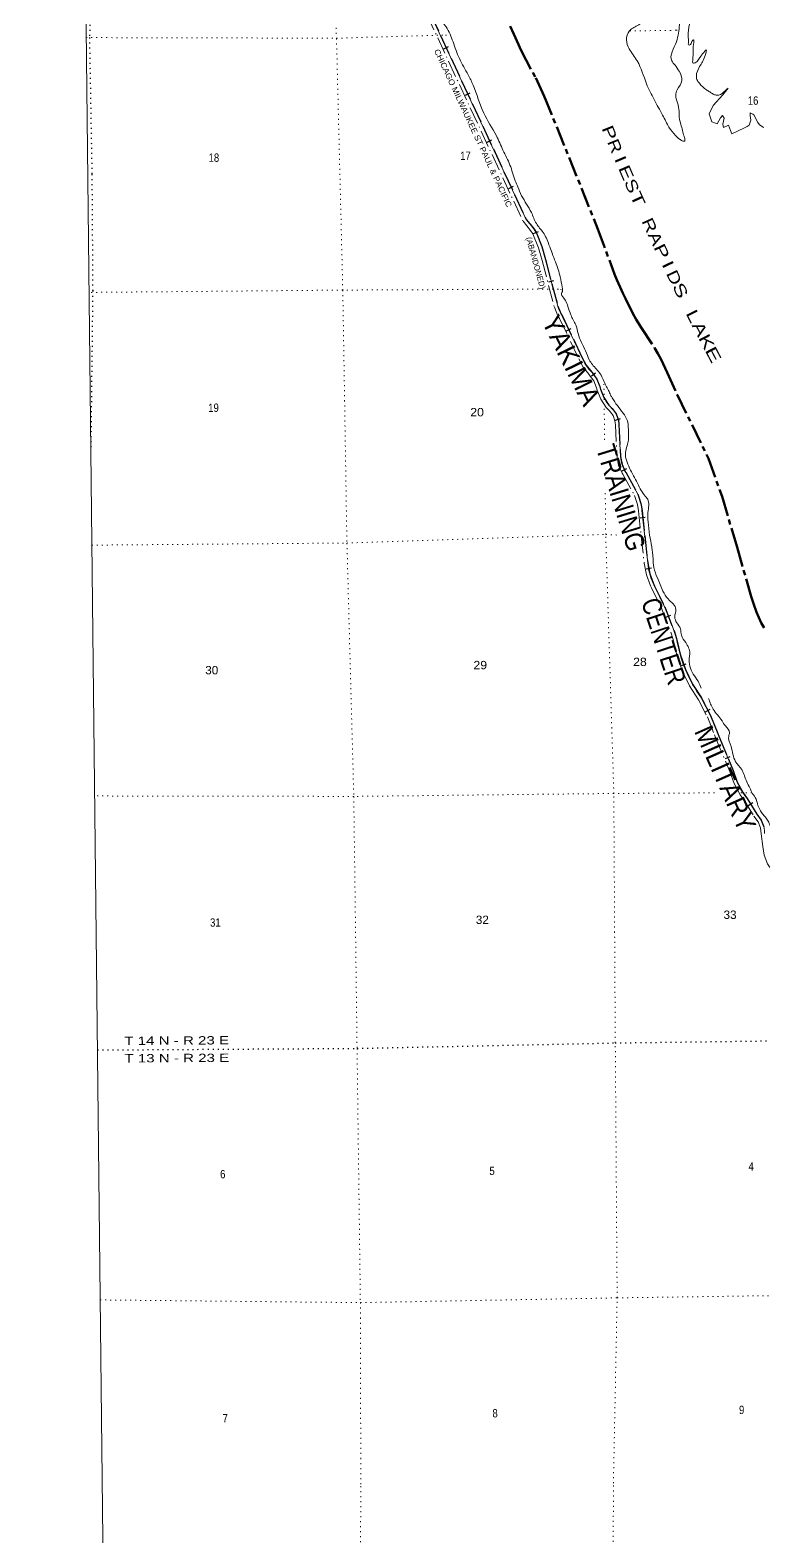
# Model space of a CAD drawing. Header units: feet. Extents: x 250644 to 505285, y -364975 to -177792.
# Drawn here: x 250644 to 266017, y -320240 to -288674 of the extents above; entities that cross this region are included whole.
import ezdxf
from ezdxf.enums import TextEntityAlignment as Align

# ---------------------------------------------------------------- set-up
doc = ezdxf.new("R2010")
doc.units = ezdxf.units.FT
doc.header["$LTSCALE"] = 70
for name, pattern in [('DOT_DASHED', [7.7, 5, -1.2, 0.3, -1.2]), ('DOTTED', [1.5, 0.3, -1.2]), ('LONG_DASH_SHORT_DASH', [9.9, 6, -1.2, 1.5, -1.2]), ('LONG_DASHED', [7.5, 6, -1.5])]:
    doc.linetypes.add(name, pattern=pattern)
for name, color, linetype, lineweight in [('11', 7, 'LONG_DASH_SHORT_DASH', 60), ('34', 7, 'Continuous', 25), ('39', 7, 'Continuous', 13), ('4', 7, 'Continuous', 13), ('44', 7, 'DOT_DASHED', 13), ('6', 7, 'DOTTED', 25), ('63', 7, 'Continuous', 25), ('7', 7, 'DOTTED', 13)]:
    doc.layers.add(name, color=color, linetype=linetype, lineweight=lineweight)
doc.layers.add('41', color=7, linetype='Continuous')

msp = doc.modelspace()

# ---------------------------------------------------------------- linework, layer by layer
at = {"layer": '11'}
for points in [[(258804.33, -278047.02), (258767.99, -278804.15), (258719.63, -280247.25), (258720.65, -281218.23), (258776.83, -282699.06), (258802.31, -283182.72), (258825.08, -283361.3), (258870.38, -283574.72), (259008.16, -284056.26), (259249.91, -284830.23), (259822.77, -286492.36), (260120.71, -287195.89), (260423.88, -287958.32), (260778.47, -288760.89), (260937.67, -289118.2), (261235.74, -289675.45)], [(261235.74, -289675.45), (261416.3, -290058.9), (262195.07, -291983.72), (262536.7, -292842.95), (262888.84, -293785.04), (262936.79, -293904.44), (263004.35, -294058.04), (263061.05, -294183.41), (263118.08, -294299.24), (263267.65, -294596.83), (263340.61, -294733.74), (263444.17, -294905.4), (263727.1, -295332.57), (263795.05, -295445.85), (263862.67, -295573.14), (263993.13, -295846.27), (264203.78, -296324.32), (264511.44, -296941.85), (264853.72, -297647), (265141.7, -298444.26), (265453.92, -299504.8), (265750.59, -300540.9), (265797.15, -300683.69), (265863.07, -300866.64), (265961.87, -301088.45), (266022.42, -301193.1)]]:
    msp.add_lwpolyline(points, dxfattribs=at)
at = {"layer": '34', "lineweight": 13}
for p, q in [((258797.06, -287833.02), (261034.17, -292638.9)), ((261440.99, -293483.04), (261697.58, -294454.55)), ((261800.84, -294677.66), (262203.66, -295525.85)), ((262978.5, -296938.64), (263014.69, -297608.75)), ((263462.71, -298738.64), (263583.12, -299833.45)), ((263727.51, -300326.19), (263937.99, -300756.29)), ((265070.68, -303464.19), (265370.57, -304181.88)), ((265668.01, -304774.75), (265870.08, -305100.19))]:
    msp.add_line(p, q, dxfattribs=at)
msp.add_lwpolyline([(263122.34, -297938.55), (263377.11, -298394.67), (263377.11, -298394.67)], dxfattribs=at)
for centre, radius, start, end in [((259970.28, -293675.82), 1485.62, 31.12283, 44.26444), ((258855.71, -294055.35), 2647.87, 12.48233, 25.67919), ((262503.09, -294217.19), 839.76, 196.41851, 213.25287), ((263039.34, -295200.97), 896.61, 201.24398, 225.93304), ((261868.28, -296343.29), 740.14, 11.4067, 42.29541), ((263462.97, -295949.88), 903.6, 195.86565, 226.44497), ((262502.06, -296940.22), 476.44, 0.19027, 44.76225), ((263696.67, -297568.61), 683.16, 183.36806, 212.78634), ((262370.31, -298827.86), 1096.03, 4.669, 23.28039), ((264962.44, -299696.79), 1386.07, 185.65839, 207.00646), ((257250.64, -303655.99), 7288.96, 17.88269, 23.44206), ((267042.66, -300958.54), 2891.91, 189.1374, 216.24138), ((261093.1, -304785.72), 4191.37, 18.37873, 30.34518), ((267012.5, -303729.18), 1703.2, 195.41424, 217.87116), ((265438.67, -305507.89), 593.58, 0.34889, 43.38198)]:
    msp.add_arc(centre, radius, start, end, dxfattribs=at)
at = {"layer": '39'}
msp.add_lwpolyline([(265266.62, -289891.14), (265155.46, -290030.43), (264951.49, -290253.37), (264873.75, -290426.78), (264924.58, -290595.72), (265037.25, -290639.61), (265109.13, -290514.54), (265149.13, -290464.06), (265181.48, -290520.32), (265157.81, -290645.23), (265172.11, -290711.62), (265274.41, -290664.95), (265316.99, -290775.53), (265347.37, -290843.87), (265608.13, -290724.17), (265668.3, -290693.75), (265706.36, -290663.42), (265744.18, -290562.62), (265727.74, -290460), (265731.56, -290405.63), (265783.92, -290437.66), (265804.06, -290451.68), (265893.03, -290612.43), (265923.33, -290658.62), (266003.85, -290704.65), (266017.95, -290712.65)], dxfattribs=at)
for points in [[(258364.87, -285501.14), (258337.06, -285589.83), (258349.53, -285706.55), (258363.87, -285785.02), (258396.33, -285875.51), (258420.71, -285949.91), (258481.58, -286118.81), (258520.06, -286205.25), (258633.32, -286418.26), (258702.28, -286599.21), (258768.33, -286740.27), (258810.14, -286989.41), (258836.93, -287178.56), (258841.26, -287265.12), (258859.95, -287436.18), (258880.26, -287498.52), (258947.05, -287637.2), (258971.37, -287697.52), (258963.51, -287745.86), (259054.69, -287962.98), (259184.38, -288274.58), (259243.22, -288437.45), (259358.33, -288606.16), (259504.1, -288919.71), (259637.95, -289271.57), (259821.99, -289613.18), (259925.2, -289824.21), (260146.28, -290411.31), (260413.16, -290885.5), (260550.86, -291189.02), (260696.62, -291500.57), (260808.28, -291828.34), (260860.97, -291954.99), (260942, -292143.95), (261146.17, -292495.56), (261249.45, -292726.72), (261390.75, -292911.44), (261514.21, -293168.71), (261648.1, -293530.63), (261751.67, -293844.33), (261792.62, -294059.61), (261800.87, -294119.98), (261782.97, -294172.39), (261775.02, -294196.58), (261785.19, -294230.77), (261859.91, -294339.22), (261910.57, -294461.85), (261971.47, -294636.79), (262022.08, -294745.33), (262076.69, -294847.82), (262123.55, -295030.86), (262281.55, -295394.71), (262358.56, -295581.67), (262423.21, -295682.11), (262588.64, -295876.81), (262708.04, -296120), (262762.65, -296222.48), (262805.19, -296320.98), (262839.55, -296377.24), (262946.61, -296539.93), (263156.69, -296861.32), (263179.77, -297137.06), (263180.21, -297261.88), (263150.5, -297380.77), (263116.84, -297519.81), (263125.3, -297640.57), (263267.11, -297970.25), (263426.93, -298281.75), (263507.76, -298412.33), (263582.42, -298502.66), (263587.41, -298778.46), (263590.13, -298977.77), (263623.25, -299253.47), (263668.33, -299500.95), (263682.75, -299601.56), (263695.28, -299734.4), (263712.06, -299933.65), (263785.16, -300150.83), (263902.66, -300426.24), (264009.72, -300588.93), (264173.24, -300809.82), (264149.69, -300966.94), (264192.32, -301089.6), (264267.09, -301214.16), (264289.69, -301353), (264378.62, -301503.68), (264463.81, -301730.88), (264452.09, -301825.55), (264537.27, -302165.24), (264638.49, -302315.39), (264704.82, -302462.05)], [(263818.75, -287531.37), (263773.64, -287841.58), (263648.41, -288220.52), (263394.46, -288561.67), (263202.04, -288687.17), (263136.42, -288880.68), (263197.35, -289065.69), (263363, -289318.78), (263557.57, -289797.26), (263715.45, -290126.88), (263893.41, -290454.41), (263964.2, -290589.05), (264028.92, -290707.61), (264162.14, -290882.29), (264260.88, -290966.5), (264357.43, -290998.37), (264355.16, -290923.89), (264332.86, -290867.6), (264302.29, -290744.89), (264269.69, -290618.17), (264238.97, -290453.19), (264238.71, -290378.7), (264205.92, -290197.62), (264169.18, -290034.67), (264198.93, -289927.86), (264300.68, -289726.17), (264243.76, -289537.12), (264156.91, -289408.58), (264086.26, -289316.22), (264183.3, -288919.26), (264250.33, -288558.64), (264313.58, -288264.47), (264345.3, -288143.56), (264448.62, -287819.06), (264586.27, -287542.75), (264733.87, -287242.25), (264843.88, -287102.94), (264891.99, -287072.57), (264890.22, -287139.01), (264824.71, -287362.72), (264766.81, -287465.6), (264702.97, -287592.67), (264629.25, -287766.07), (264615.47, -287844.64), (264591.53, -287893.04), (264609.69, -287915.13), (264687.83, -287856.46), (264749.89, -287791.82), (264739.9, -287807.96), (264633.96, -287961.35), (264518.42, -288239.59), (264467.07, -288489.42), (264429.78, -288737.19), (264432.13, -288833.82), (264434.51, -288938.5), (264440.7, -288984.78), (264464.81, -288984.7), (264508.75, -288912.06), (264542.78, -288875.7), (264543.11, -288970.33), (264533.67, -289139.48), (264528.14, -289280.43), (264540.5, -289366.96), (264576.64, -289360.79), (264700.67, -289209.35), (264736.68, -289166.95), (264808.72, -289086.16), (264789.05, -289203), (264671.34, -289436.96), (264601.72, -289634.51), (264614.03, -289706.94), (264664.54, -289785.28), (264813.71, -289925.69), (264882.18, -289969.74), (264956.67, -290013.77), (265015.01, -290035.7), (265071.27, -290037.52), (265203.54, -289944.44), (265261.94, -289894.65)], [(264858.41, -302678.54), (264952.15, -302898.88), (265139.85, -303141.82), (265210.57, -303252.3), (265295.44, -303390.92), (265279.63, -303465.47), (265328.61, -303678.7), (265424.17, -304000.49), (265553.35, -304167.14), (265656.72, -304422.46), (265723.47, -304549.06), (265763.99, -304643.54), (265836.68, -304747.98), (265893.54, -304918.91), (265946.17, -305029.45), (266049.12, -305165.99), (266107.67, -305246.31), (266152.22, -305344.81), (266198.77, -305441.28), (266227.23, -305533.79), (266235.91, -305716.97), (266248.1, -305753.17), (266286.65, -305859.74), (266305.34, -306030.8), (266325.51, -306054.89), (266367.69, -306050.71), (266417.95, -306060.6), (266470.36, -306108.73), (266496.72, -306177.09), (266446.72, -306241.7), (266419.61, -306264.63), (266538.29, -306358.91), (266700.61, -306477.63), (266761.69, -306531.75), (266855.94, -306605.08), (267027.1, -306736.93), (267143.73, -306764.7), (267272.49, -306814.58), (267441.73, -306950.88), (267468.09, -307019.24), (267581.25, -307202.05), (267710.51, -307390.84), (267811.7, -307599.87), (267880.52, -307744.58), (267910.89, -307808.9), (267977.87, -308001.94), (268038.67, -308148.69), (268087.33, -308273.34), (268108.35, -308535), (268114.78, -308649.73), (268145.33, -308764.38), (268172.32, -309011.92), (268168.45, -309052.2), (268174.77, -309136.74), (268205.09, -309186.96), (268277.65, -309253.15), (268310.22, -309371.81), (268413.22, -309524.46), (268638.89, -309706.87), (268868.57, -309889.27), (269084.31, -310103.93), (269229.41, -310230.25), (269289.96, -310308.56), (269398.02, -310426.87), (269532.41, -310625.9), (269593.5, -310728.91), (269714.13, -310945.27), (269776.86, -311069.87), (269833.55, -311192.48), (269946.82, -311407.5), (270047.76, -311544.05), (270110.3, -311616.31), (270223.12, -311704.49), (270291.62, -311758.61), (270342.03, -311808.76), (270460.5, -311915.26), (270553, -311966.77), (270668.19, -312074.14), (270738.88, -312141.36), (270795.51, -312213.84), (270954.42, -312267.64), (271026.8, -312281.48), (271032.88, -312297.56), (271041.01, -312323.71), (270972.77, -312342.07), (270970.98, -312404.49), (271043.66, -312502.88), (271088.02, -312549.03), (271162.47, -312580.98)]]:
    msp.add_spline(points, degree=3, dxfattribs=at)
at = {"layer": '4'}
msp.add_lwpolyline([(250643.67, -181929.51), (281972.62, -181563.19), (313301.03, -181153.78), (344628.85, -180701.28), (375956.02, -180205.69), (407282.48, -179667), (438608.16, -179085.23), (469933.03, -178460.36), (501256.99, -177792.42), (505285.47, -360804.74), (473709.75, -361478.06), (442133.15, -362107.94), (410555.7, -362694.39), (378977.49, -363237.41), (347398.55, -363736.98), (315818.96, -364193.12), (284238.76, -364605.82), (252658.03, -364975.08)], close=True, dxfattribs=at)
msp.add_lwpolyline([(250643.67, -181929.51), (281972.62, -181563.19), (313301.03, -181153.78), (344628.85, -180701.28), (375956.02, -180205.69), (407282.48, -179667), (438608.16, -179085.23), (469933.03, -178460.36), (501256.99, -177792.42), (505285.47, -360804.74), (473709.75, -361478.06), (442133.15, -362107.94), (410555.7, -362694.39), (378977.49, -363237.41), (347398.55, -363736.98), (315818.96, -364193.12), (284238.76, -364605.82), (252658.03, -364975.08)], close=True, dxfattribs=at)
at = {"layer": '44'}
for points in [[(258728.39, -287860.61), (260971.17, -292678.67), (261129.63, -292870.47), (261176.26, -292942.3), (261294.7, -293233.13), (261369.66, -293502.38), (261627.43, -294478.35), (261702.03, -294656.91), (261735.66, -294712.68), (262137.43, -295558.65), (262228.31, -295734.75), (262355.92, -295890.08), (262359.48, -295893.56), (262450.73, -296020.85), (262510.49, -296166.54), (262523.21, -296219.45), (262598.94, -296407.87), (262712.68, -296576.78), (262783.51, -296652.15), (262856.31, -296750.71), (262896.3, -296861.55), (262904.81, -296944.4), (262941.14, -297617.39), (262973.11, -297793.15), (263046.42, -297956.47), (263058.7, -297976.15), (263309, -298424.28), (263368.86, -298610.67), (263389.41, -298748.15), (263509.96, -299844.26), (263554.59, -300084.43), (263639.54, -300314.54), (263661.13, -300358.68), (263870.26, -300786.02), (264064.77, -301284.4), (264116.15, -301437.59), (264189.87, -301769.93), (264304.81, -302099.11), (264457.57, -302412.53), (264644.92, -302704.08), (264647.3, -302707.33), (264832.35, -303062.1), (264983.23, -303436.52), (265001.52, -303490.36), (265301.67, -304208.66), (265391.34, -304457.65), (265520.97, -304695.54), (265606.45, -304815.7), (265808.69, -305141.43), (265894.83, -305260.24), (265942.78, -305384.79)], [(265942.96, -305385.13), (265958.96, -305513.89), (265996.18, -305780.25), (266021.83, -305959.92), (266091.06, -306136.82), (266197.74, -306291.34), (266264.9, -306359.7), (267105.44, -307023.02), (267297.13, -307188.26), (267458.64, -307377.78), (267589.26, -307589.75), (267686.29, -307820.1), (267737.93, -308006.36), (267747.24, -308014.09), (267884.49, -308756.43), (267882.85, -308757.05), (267947.12, -309059.01), (268039.37, -309291.3), (268169.24, -309504.84), (268332.4, -309692.87), (268428.09, -309777.42)]]:
    msp.add_lwpolyline(points, dxfattribs=at)
at = {"layer": '6'}
for points in [[(251651.47, -273671.44), (252254.16, -277282.36), (252067.88, -283105.47), (251886.66, -288831.43), (251937.62, -291692.24)], [(251937.62, -291692.24), (251954.03, -294134.62), (251914.5, -297448.41)], [(252053.47, -310039.39), (257493.45, -310006.04), (262903.56, -309892.26), (268426.32, -309818.36), (268801.69, -309837.61)]]:
    msp.add_lwpolyline(points, dxfattribs=at)
at = {"layer": '63'}
for p, q in [((259308.08, -289063.78), (259408.36, -289017.1)), ((259762.93, -290034.74), (259863.21, -289988.06)), ((260218.79, -291020.2), (260319.06, -290973.53)), ((260673.64, -291991.16), (260773.92, -291944.48)), ((261192.34, -292934.61), (261294.78, -292892.89)), ((261508.93, -293949.78), (261615.87, -293921.54)), ((261880.24, -294975.64), (261980.15, -294928.19)), ((262401.87, -295917.67), (262491.77, -295853.24)), ((262909.83, -296846.63), (263013.87, -296809.09)), ((263045.97, -297905.65), (263146.88, -297860.35)), ((263422.93, -298890.16), (263532.87, -298878.07)), ((263551.91, -299958.32), (263660.66, -299938.11)), ((263961.39, -300970.59), (264064.43, -300930.37)), ((264287.46, -301987.55), (264391.89, -301951.09)), ((264795.43, -302952.85), (264893.5, -302901.7)), ((265209.82, -303935.95), (265311.88, -303893.3)), ((265688.86, -304914.7), (265782.83, -304856.35))]:
    msp.add_line(p, q, dxfattribs=at)
at = {"layer": '63', "linetype": 'LONG_DASHED'}
msp.add_lwpolyline([(258798.08, -287832.61), (261035.11, -292638.31), (261190.19, -292826.02), (261243.04, -292907.43), (261365.79, -293208.85), (261442.05, -293482.75), (261698.62, -294454.2), (261769.11, -294622.91), (261801.81, -294677.14), (262204.65, -295525.36), (262291.31, -295693.29), (262411.25, -295839.28), (262416.59, -295844.49), (262516.79, -295984.28), (262582.06, -296143.4), (262594.85, -296196.57), (262665.58, -296372.55), (262771.5, -296529.85), (262841.2, -296604.02), (262923.14, -296714.96), (262969.97, -296844.74), (262979.6, -296938.55), (263015.78, -297608.62), (263045.27, -297770.76), (263112.75, -297921.1), (263123.29, -297937.99), (263378.12, -298394.23), (263442.13, -298593.55), (263463.8, -298738.5), (263584.21, -299833.29), (263627.16, -300064.45), (263708.58, -300285), (263728.5, -300325.71), (263939, -300755.85), (264135.3, -301258.83), (264188.51, -301417.49), (264262.13, -301749.38), (264374.16, -302070.22), (264523.05, -302375.7), (264706.79, -302661.62), (264711.18, -302667.62), (264900.54, -303030.67), (265053.57, -303410.42), (265071.71, -303463.8), (265371.6, -304181.48), (265459.95, -304426.82), (265584.68, -304655.72), (265668.93, -304774.14), (265870.99, -305099.58), (265961.3, -305224.15), (266016.6, -305367.78)], dxfattribs=at)
at = {"layer": '7'}
for p, q in [((262679.58, -297257.66), (262665.74, -296087.94)), ((263402.63, -299277.18), (263561.09, -299285.91))]:
    msp.add_line(p, q, dxfattribs=at)
for points in [[(257046.76, -278098.89), (256858.93, -283485.13), (257062.8, -288851.85), (257194, -294120.18), (257281.1, -299418.87), (257424.5, -304727.42), (257493.45, -310006.04), (257562.57, -315332.98), (257572.19, -319176.14)], [(251820.09, -288830.78), (257062.8, -288842.85), (259342.87, -288777.34), (259438.07, -288775.23)], [(263197.61, -288691.73), (263210.03, -288691.45), (264176.42, -288677.69), (264226.57, -288676.56)], [(261777.48, -294115.36), (261710.39, -294100.17), (257194, -294120.18), (251878.84, -294169.35)], [(262864.54, -319116.04), (262942.59, -315233.4), (262903.56, -309892.26), (262872.97, -304665.86), (262703.03, -299238.61), (262692.34, -298335.09)], [(251937.09, -299463.97), (257281.1, -299418.87), (262703.03, -299238.61), (262968.64, -299253.25)], [(264981.35, -304653.82), (262872.97, -304665.86), (257424.5, -304727.42), (251994.92, -304718.62)], [(265764.43, -304650.08), (265657.53, -304649.96), (265452.61, -304651.13)], [(252111.1, -315276.31), (257562.57, -315332.98), (262942.59, -315233.4), (268302.61, -315156.04), (273584.21, -315064.87), (276321.65, -314997.31)], [(262655.74, -341987.82), (262841.31, -336638.95), (262818.37, -331399.15), (262807.64, -326219.63), (262860.08, -320658.05), (262864.54, -319116.04)], [(257572.19, -319176.14), (257565.05, -320657.65), (257536.76, -326239.26), (257529.38, -331406.78), (257548.54, -336724.97), (257399.17, -342095.86)]]:
    msp.add_lwpolyline(points, dxfattribs=at)

# ---------------------------------------------------------------- texts
at = {"layer": '41'}
for s, rotation, width, p in [('P', 292.119, 1.4, (262670.12, -290868.88)), ('R', 292.119, 1.25, (262784.03, -291149.11)), ('I', 293.219, 1.5, (262902.76, -291428.81)), ('E', 293.219, 1.45, (263022.02, -291706.8)), ('S', 293.219, 1.35, (263140.92, -291983.93)), ('T', 294.32, 1.55, (263263.31, -292262.07)), ('R', 294.32, 1.3, (263512.07, -292812.51)), ('A', 294.32, 1.3, (263637.03, -293089.04)), ('P', 295.42, 1.45, (263767.53, -293361.46)), ('I', 295.42, 1.55, (263897.79, -293635.53)), ('D', 295.42, 1.3, (264027.63, -293908.75)), ('S', 296.52, 1.45, (264161.67, -294179.47)), ('L', 296.52, 1.45, (264432.24, -294721.68)), ('A', 297.621, 1.4, (264570.26, -294991.51)), ('K', 297.621, 1.45, (264710.49, -295259.55)), ('E', 297.621, 1.55, (264850.74, -295527.57))]:
    msp.add_text(s, height=242, rotation=rotation, dxfattribs=dict(at, width=width)).set_placement(p, align=Align.CENTER)
at = {"layer": '44'}
msp.add_text('YAKIMA', height=400, rotation=296.175, dxfattribs=at).set_placement((261352.65, -294771.25))
for s, rotation, width, p in [('TRAINING', 287.09, 0.9, (262494.93, -297427.8)), ('CENTER', 288.076, 0.85, (263439.99, -300648.97)), ('MILITARY', 293.948, 0.95, (264550.06, -303361.26))]:
    msp.add_text(s, height=400, rotation=rotation, dxfattribs=dict(at, width=width)).set_placement(p)
at = {"layer": '6', "width": 1.35}
for s, p in [('T 14 N - R 23 E', (252617.44, -309935.93)), ('T 13 N - R 23 E', (252619.7, -310303.09))]:
    msp.add_text(s, height=175, rotation=0.351, dxfattribs=at).set_placement(p)
at = {"layer": '63', "width": 1.1}
msp.add_text('CHICAGO MILWAUKEE ST PAUL & PACIFIC', height=120, rotation=294.962, dxfattribs=at).set_placement((259103.05, -289106.33))
at = {"layer": '63'}
msp.add_text('(ABANDONED)', height=120, rotation=285.558, dxfattribs=at).set_placement((261030.25, -293027.07))
at = {"layer": '7'}
for s, width, p in [('16', 0.85, (265679.94, -290237.54)), ('18', 0.85, (254382.98, -291433.16)), ('17', 0.85, (259654.72, -291392.35)), ('19', 0.85, (254375.44, -296671.78)), ('20', 1.1, (259864.9, -296765.33)), ('30', 1.05, (254312.42, -302169.95)), ('29', 1.1, (259931.66, -302063.85)), ('28', 1.1, (263277.02, -301996.83)), ('33', 1.05, (265171.87, -307293.97)), ('31', 0.85, (254413.7, -307456.87)), ('32', 1.05, (259981.61, -307400.22)), ('5', 0.85, (260266.48, -312659.86)), ('4', 0.85, (265695.18, -312565.77)), ('6', 0.85, (254624.29, -312728.55)), ('9', 0.85, (265495.68, -317667.16)), ('7', 0.85, (254677.25, -317840.33)), ('8', 0.85, (260330.02, -317737.44))]:
    msp.add_text(s, height=175, dxfattribs=dict(at, width=width)).set_placement(p)

doc.saveas('drawing.dxf')
